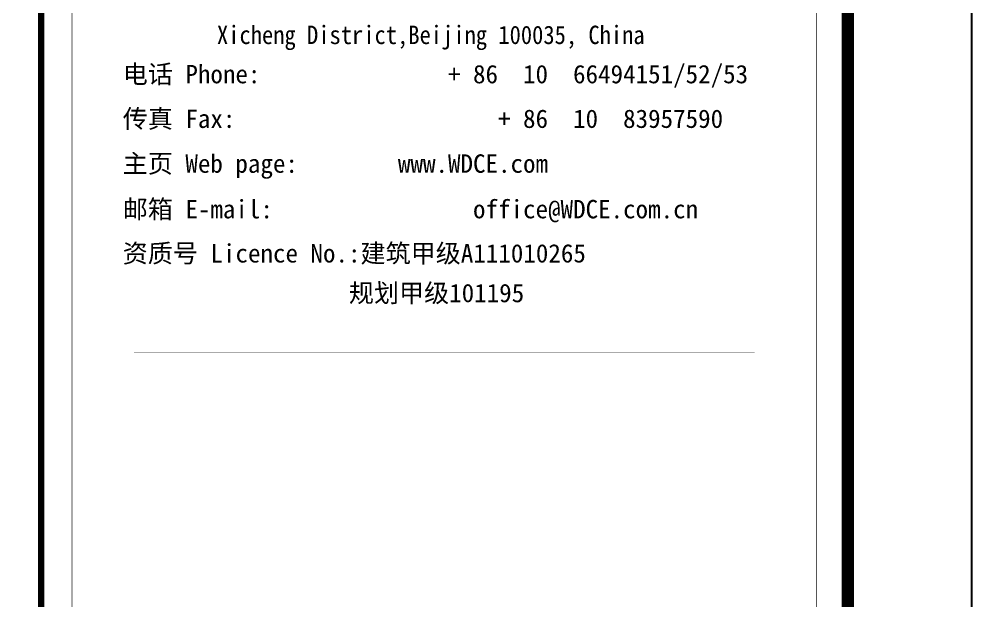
# Model space of a CAD drawing. Extents: x 115799 to 952918, y -190076 to 200966.
# Drawn here: x 471472 to 475310, y 92758 to 95100 of the extents above; entities that cross this region are included whole.
import ezdxf
from ezdxf.enums import TextEntityAlignment as Align

# ---------------------------------------------------------------- set-up
doc = ezdxf.new("R2010")
doc.units = 0
doc.header["$LTSCALE"] = 1000
doc.header["$MEASUREMENT"] = 0
for name, color, linetype in [('00-图签', 7, 'Continuous'), ('00-图签签名_10', 10, 'Continuous'), ('SHEET_LINE', 6, 'Continuous'), ('SHEET_TEXT', 7, 'Continuous')]:
    doc.layers.add(name, color=color, linetype=linetype)
doc.styles.add('A0-建筑图签$0$hwxh', font='STXIHEI.TTF')
doc.styles.add('华文细黑', font='STXIHEI.TTF', dxfattribs={"height": 10})

# ---------------------------------------------------------------- blocks, each defined once
blk = doc.blocks.new('图签-A1')
at = {"layer": 'SHEET_LINE', "const_width": 0.5}
blk.add_lwpolyline([(-65, -0.1653651263004576), (0, -0.1653651263004576), (-9.094947017729282e-13, 512.3346348736995), (-65.00000000000091, 512.3346348736995)], close=True, dxfattribs=at)
at = {"layer": 'SHEET_LINE', "const_width": 0.04999999999999995}
for points in [[(-62.50000000000091, 416.4355420853271), (-62.50000000000091, 239.4089428585758)], [(-62.50000000000091, 239.4089428585758), (-2.500000000000909, 239.4089428585758), (-2.500000000000909, 416.4355420853271)], [(-57.50000000000091, 349.9429909184719), (-7.500000000000909, 349.9429909184719)]]:
    blk.add_lwpolyline(points, dxfattribs=at)
at = {"layer": '00-图签签名_10', "style": 'A0-建筑图签$0$hwxh'}
for tag, p in [('曲佰忠', (-28.75773944549064, 153.5416569594063)), ('郭艳霞', (-28.75773944549064, 146.0416569594063)), ('关宝凤', (-28.75773944549064, 131.0416569594063)), ('李杰', (-28.75773944549064, 116.0416569594063)), ('李杰', (-28.75773944549064, 108.5416569594063))]:
    blk.add_attdef(tag, text='', height=2.299999999999999, dxfattribs=at).set_placement(p, align=Align.TOP_CENTER)
at = {"layer": 'SHEET_TEXT', "style": '华文细黑', "width": 0.9}
blk.add_text('Xicheng District,Beijing 100035, China', height=1.481169032266934, dxfattribs=at).set_placement((-50.82884830783223, 374.7466221888226))
at = {"layer": 'SHEET_TEXT', "style": '华文细黑'}
for s, p in [('电话 Phone:               + 86  10  66494151/52/53', (-58.42124720930678, 371.5870115988309)), ('传真 Fax:                     + 86  10  83957590', (-58.42124720930678, 367.9968036923465)), ('主页 Web page:        www.WDCE.com', (-58.42124720930678, 364.3858850288534)), ('邮箱 E-mail:                office@WDCE.com.cn ', (-58.42124720930678, 360.7169398580609)), ('资质号 Licence No.:建筑甲级A111010265', (-58.42124720930678, 357.1605959204981)), ('规划甲级101195', (-40.20108854190084, 353.9655373025616))]:
    blk.add_text(s, height=1.481169032266934, dxfattribs=at).set_placement(p)

msp = doc.modelspace()

# ---------------------------------------------------------------- linework, layer by layer
at = {"layer": '00-图签'}
msp.add_lwpolyline([(475310.5, 75762), (475310.5, 105462), (433260.5, 105470.268256315), (433260.5, 75770.26825631503)], close=True, dxfattribs=at)
at = {"layer": '00-图签', "const_width": 50}
msp.add_lwpolyline([(474810.5, 76262), (474810.5, 104962), (434510.5, 104970.268256315), (434510.5, 76270.26825631503)], close=True, dxfattribs=at)

# ---------------------------------------------------------------- block references
at = {"xscale": 50, "yscale": 50, "zscale": 50}
msp.add_blockref('图签-A1', (474810.5, 76262), dxfattribs=at)

doc.saveas('drawing.dxf')
